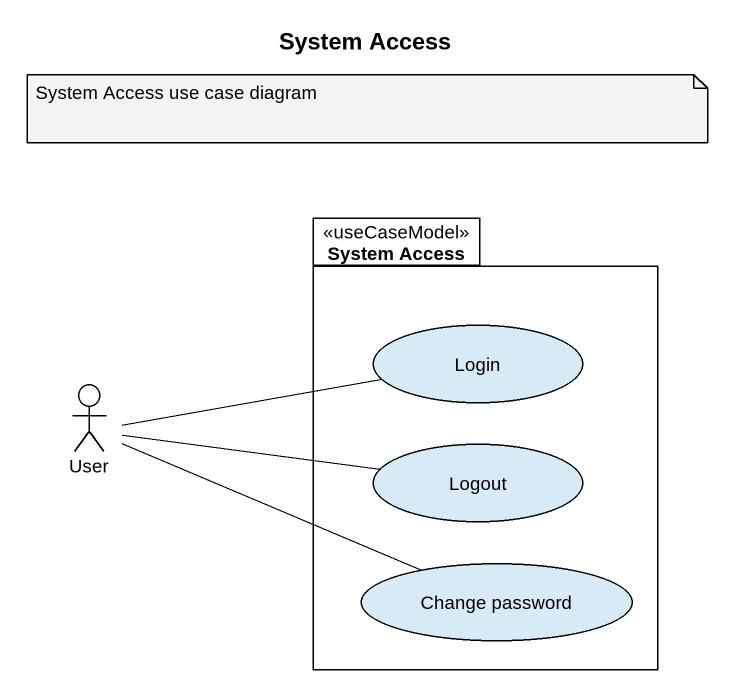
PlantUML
@startuml
title System Access
package "System Access" as System_Access <<useCaseModel>> {
  usecase Login
  usecase Logout
  usecase "Change password" as Change_password
}
actor User
User -right- Login
User -right- Change_password
Logout -left- User
note as N1
  System Access use case diagram
end note
@enduml
